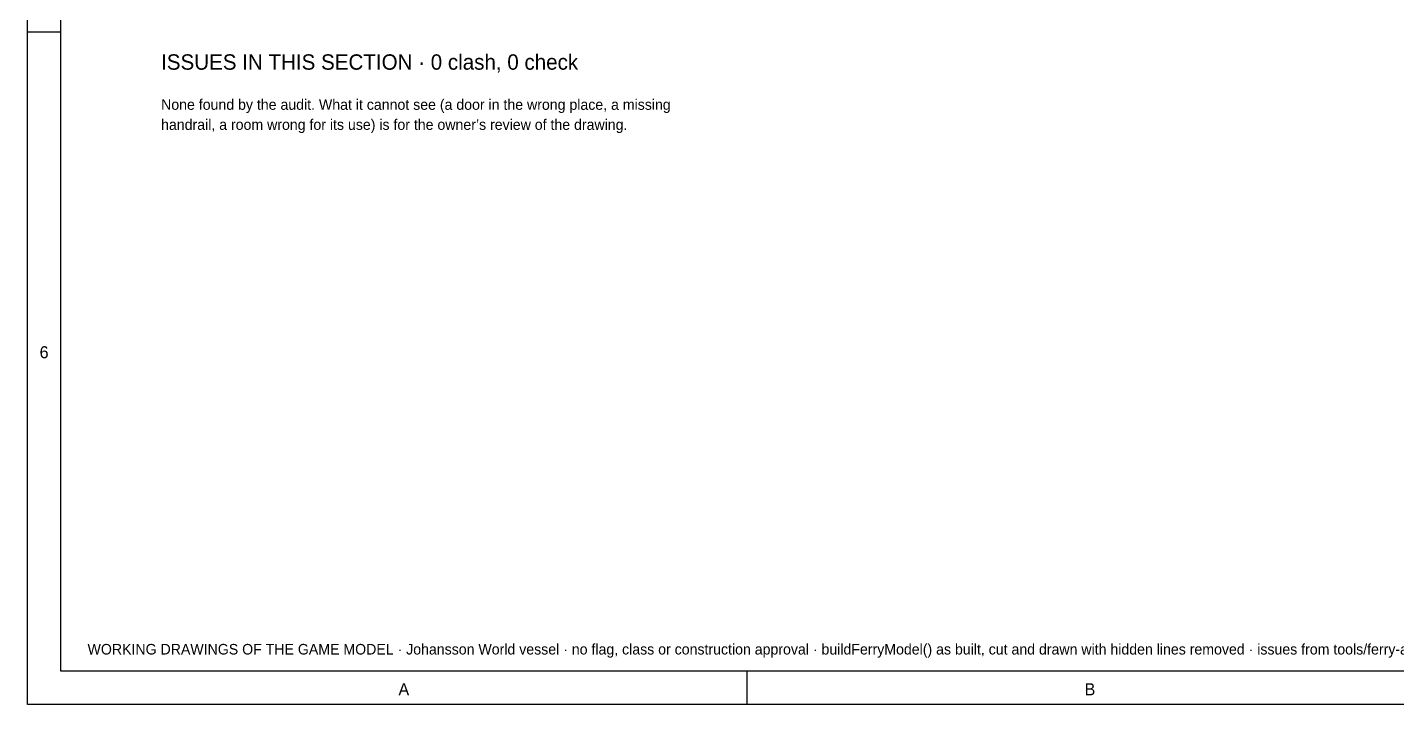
# Model space of a CAD drawing. Extents: x 5 to 836, y 5 to 589.
# Drawn here: x 5 to 209.8, y 5 to 106.3 of the extents above; entities that cross this region are included whole.
import ezdxf
from ezdxf.enums import TextEntityAlignment as Align

# ---------------------------------------------------------------- set-up
doc = ezdxf.new("R2010")
doc.units = 0
for name, color, linetype in [('FRAME', 7, 'CONTINUOUS'), ('MARKUP-TEXT', 1, 'CONTINUOUS'), ('TEXT', 7, 'CONTINUOUS'), ('THIN', 7, 'CONTINUOUS')]:
    doc.layers.add(name, color=color, linetype=linetype)

msp = doc.modelspace()

# ---------------------------------------------------------------- linework, layer by layer
at = {"layer": 'FRAME'}
for p, q in [((10, 10), (10, 584)), ((831, 10), (10, 10))]:
    msp.add_line(p, q, dxfattribs=at)
at = {"layer": 'THIN'}
for p, q in [((5, 5), (5, 589)), ((5, 105.67), (10, 105.67)), ((112.63, 10), (112.63, 5)), ((836, 5), (5, 5))]:
    msp.add_line(p, q, dxfattribs=at)

# ---------------------------------------------------------------- texts
at = {"layer": 'MARKUP-TEXT'}
msp.add_text('WORKING DRAWINGS OF THE GAME MODEL · Johansson World vessel · no flag, class or construction approval · buildFerryModel() as built, cut and drawn with hidden lines removed · issues from tools/ferry-audit.mjs', height=1.58, dxfattribs=at).set_placement((14, 12.5))
at = {"layer": 'TEXT'}
for s, height, p in [('ISSUES IN THIS SECTION · 0 clash, 0 check', 2.3, (25, 100)), ('None found by the audit. What it cannot see (a door in the wrong place, a missing', 1.58, (25, 94)), ('handrail, a room wrong for its use) is for the owner’s review of the drawing.', 1.58, (25, 91))]:
    msp.add_text(s, height=height, dxfattribs=at).set_placement(p)
for s, p in [('6', (7.5, 56.83)), ('A', (61.31, 6.4)), ('B', (163.94, 6.4))]:
    msp.add_text(s, height=1.8, dxfattribs=at).set_placement(p, align=Align.CENTER)

doc.saveas('drawing.dxf')
